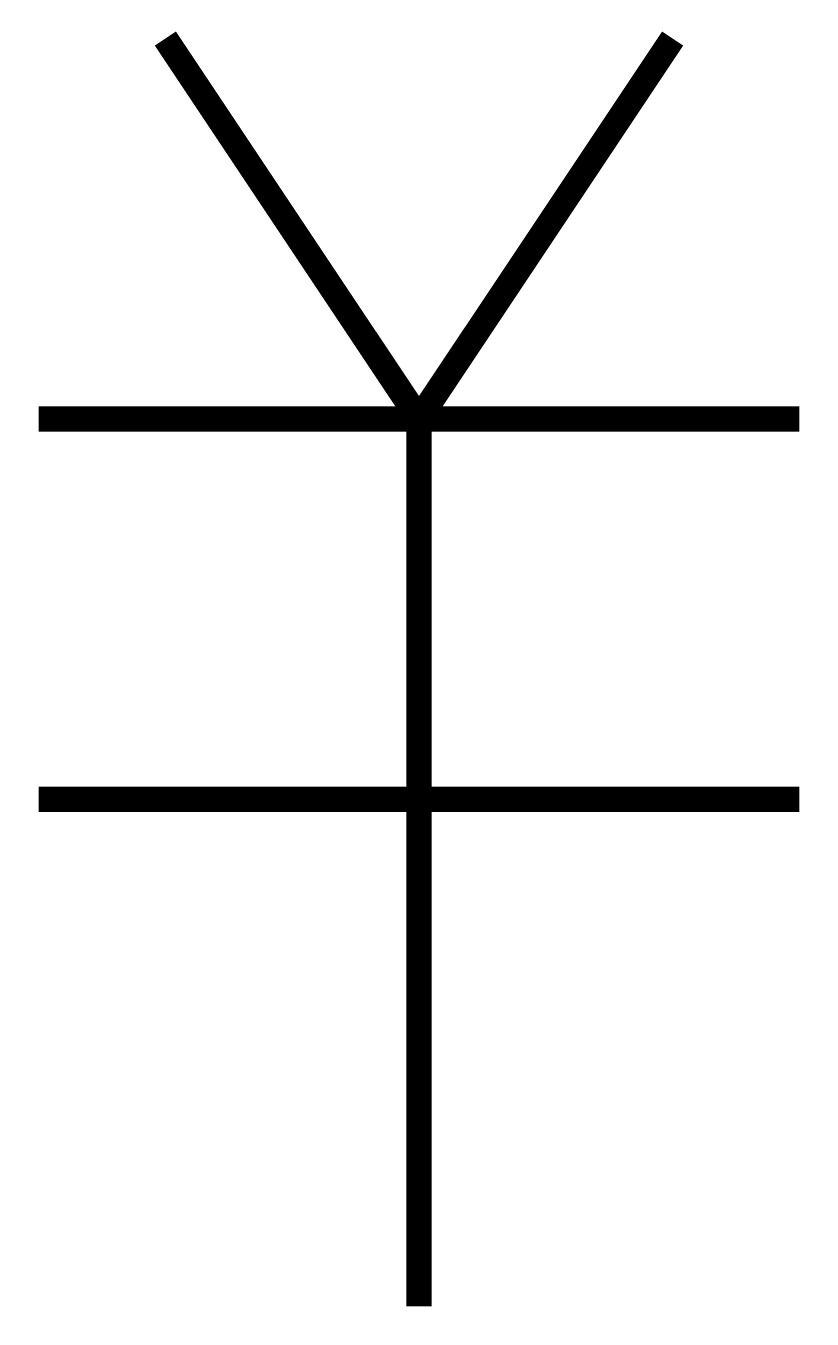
# Model space of a CAD drawing. Extents: x 5.65 to 8.75, y 1.65 to 6.75.
import ezdxf

# ---------------------------------------------------------------- set-up
doc = ezdxf.new("R2010")
doc.units = 0
doc.header["$MEASUREMENT"] = 0
doc.layers.get('0').update_dxf_attribs({"linetype": 'CONTINUOUS'})

msp = doc.modelspace()

# ---------------------------------------------------------------- linework, layer by layer
at = {"const_width": 0.1}
for points in [[(6.2013, 6.7023), (7.2013, 5.2023), (8.2013, 6.7023)], [(5.7013, 5.2023), (8.7013, 5.2023)], [(7.2013, 5.2023), (7.2013, 1.7023)], [(5.7013, 3.7023), (8.7013, 3.7023)]]:
    msp.add_lwpolyline(points, dxfattribs=at)

doc.saveas('drawing.dxf')
